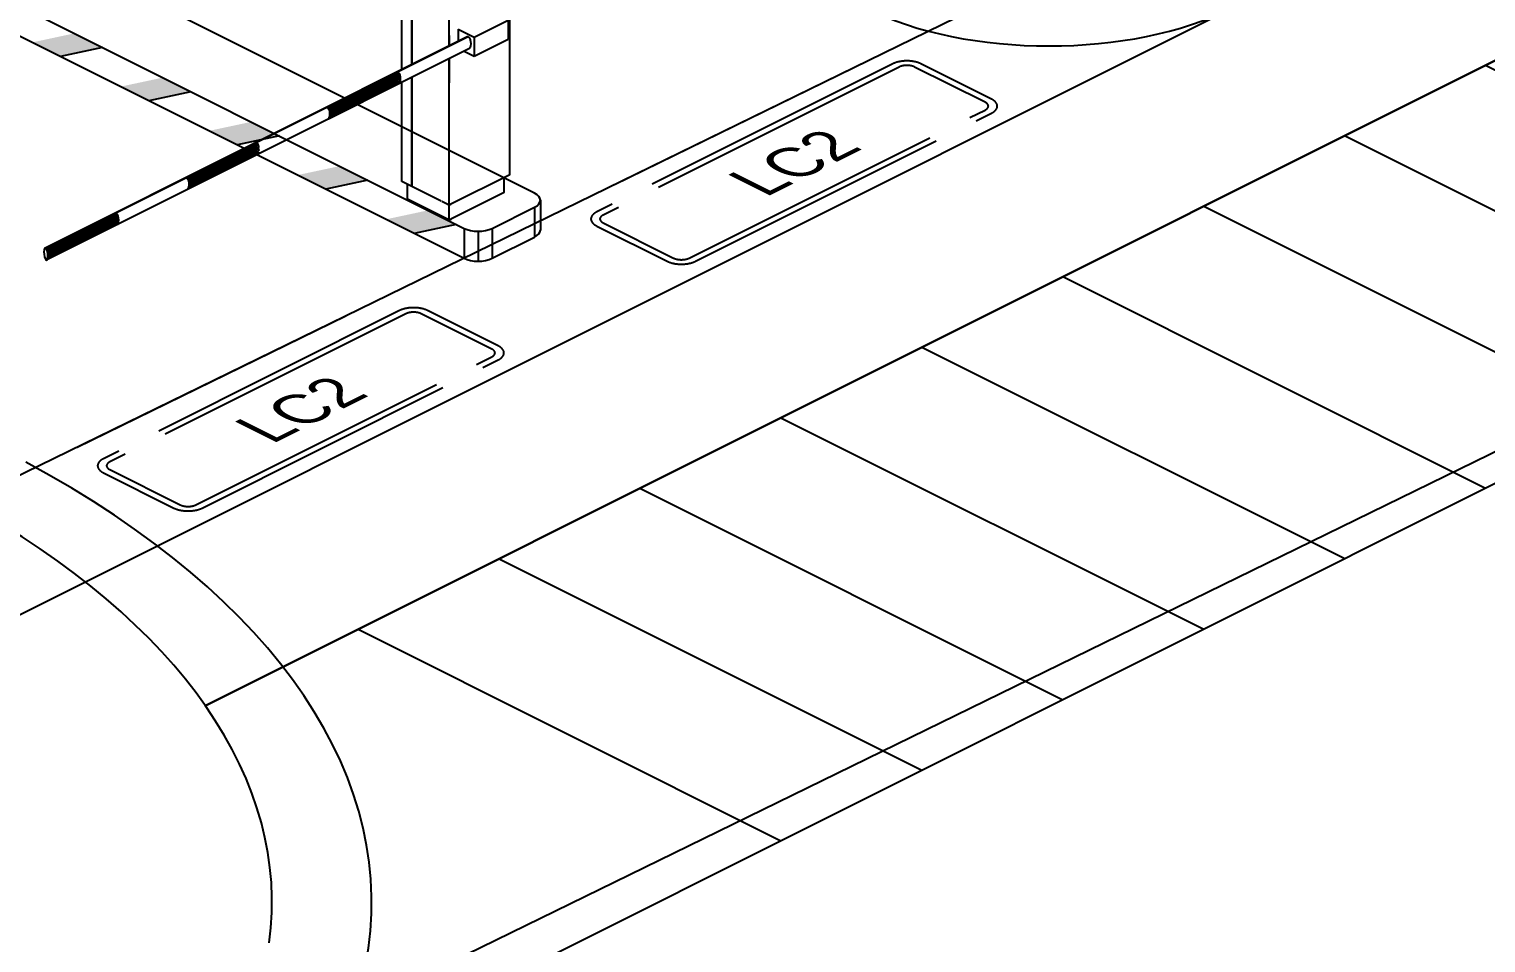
# Model space of a CAD drawing. Header units: millimetres. Extents: x 29838256 to 30236675, y -914750 to -833241.
# Drawn here: x 29962135 to 29969445, y -862561 to -857979 of the extents above; entities that cross this region are included whole.
import ezdxf
from ezdxf.enums import TextEntityAlignment as Align

# ---------------------------------------------------------------- set-up
doc = ezdxf.new("R2010")
doc.units = ezdxf.units.MM
doc.header["$LTSCALE"] = 600
doc.header["$MEASUREMENT"] = 0
for name, pattern in [('CENTER2', [1.125, 0.75, -0.125, 0.125, -0.125]), ('HIDDEN', [2, 1, -1]), ('HIDDEN2', [4.7625, 3.175, -1.5875])]:
    doc.linetypes.add(name, pattern=pattern)
for name, color, linetype in [('e-plan', 9, 'CONTINUOUS'), ('Parking-E', 7, 'CONTINUOUS'), ('Parking-S', 3, 'CONTINUOUS')]:
    doc.layers.add(name, color=color, linetype=linetype)
doc.styles.add('돋움', font='Dotum.TTF')

msp = doc.modelspace()

# ---------------------------------------------------------------- hatches: boundary and pattern name
at = {"layer": 'Parking-E', "ltscale": 2}
for points in [[(29962361.9, -858000.3), (29962151.5, -858045.2), (29962292.9, -858115.9), (29962503.4, -858071.1)], [(29962805.6, -858222.2), (29962595.2, -858267), (29962736.7, -858337.7), (29962947.1, -858292.9)], [(29963249.3, -858444), (29963038.9, -858488.9), (29963180.4, -858559.6), (29963390.8, -858514.8)], [(29963693, -858665.9), (29963482.6, -858710.7), (29963624.1, -858781.4), (29963834.5, -858736.6)], [(29964136.7, -858887.8), (29963926.3, -858932.6), (29964067.8, -859003.3), (29964278.2, -858958.5)]]:
    msp.add_hatch(color=3, dxfattribs=at).paths.add_polyline_path(points)
h = msp.add_hatch(dxfattribs=at)
h.set_pattern_fill('ANSI31', color=1, scale=30.004988, style=0)
h.set_pattern_definition([(135, (40299584.9863, -374753.9716), (2.6520913389, 2.6520913389), [])])
edge = h.paths.add_edge_path()
edge.add_ellipse((29963985.3, -858225.1), major_axis=(-0.7, 30.7), ratio=0.39657, start_angle=204.15545, end_angle=360, ccw=False)
edge.add_line((29963990.9, -858252.9), (29963637.3, -858429.8))
edge.add_ellipse((29963631.7, -858401.9), major_axis=(-0.7, 30.7), ratio=0.39657, start_angle=204.15545, end_angle=360)
edge.add_line((29963631, -858371.2), (29963984.6, -858194.4))
h = msp.add_hatch(dxfattribs=at)
h.set_pattern_fill('ANSI31', color=1, scale=30.004988, style=0)
h.set_pattern_definition([(135, (40298877.762, -375107.584), (2.6520913389, 2.6520913389), [])])
edge = h.paths.add_edge_path()
edge.add_ellipse((29963278.1, -858578.7), major_axis=(-0.7, 30.7), ratio=0.39657, start_angle=204.15545, end_angle=360, ccw=False)
edge.add_line((29963283.7, -858606.6), (29962930.1, -858783.4))
edge.add_ellipse((29962924.5, -858755.5), major_axis=(-0.7, 30.7), ratio=0.39657, start_angle=204.15545, end_angle=360)
edge.add_line((29962923.8, -858724.8), (29963277.4, -858548))
h = msp.add_hatch(dxfattribs=at)
h.set_pattern_fill('ANSI31', color=1, scale=30.004988, style=0)
h.set_pattern_definition([(135, (40298170.5376, -375461.196), (2.6520913389, 2.6520913389), [])])
edge = h.paths.add_edge_path()
edge.add_ellipse((29962570.9, -858932.3), major_axis=(-0.7, 30.7), ratio=0.39657, start_angle=204.15545, end_angle=360, ccw=False)
edge.add_line((29962576.5, -858960.2), (29962222.8, -859137))
edge.add_ellipse((29962217.2, -859109.1), major_axis=(-0.7, 30.7), ratio=0.39657, start_angle=204.15545, end_angle=360)
edge.add_line((29962216.6, -859078.5), (29962570.2, -858901.6))

# ---------------------------------------------------------------- linework, layer by layer
at = {"layer": 'e-plan', "linetype": 'HIDDEN', "ltscale": 2.5, "extrusion": (0, -0.866025, 0.5)}
for p, q in [((29979851.8, -851538.3, 12901), (29966420, -858101, 1534.2)), ((29979851.8, -851538.3, 12901), (29966420, -858101, 1534.2)), ((29966420, -858101, 1534.2), (29951323.3, -865477.1, -11241.6)), ((29966420, -858101, 1534.2), (29951323.3, -865477.1, -11241.6))]:
    msp.add_line(p, q, dxfattribs=at)
at = {"layer": 'e-plan', "extrusion": (0, -0.866025, 0.5)}
for p, q in [((29951323.3, -866297.1, -12662), (29979851.8, -852032.8, 12044.4)), ((29951323.3, -868973.1, -17296.9), (29979851.8, -855034.3, 6845.7))]:
    msp.add_line(p, q, dxfattribs=at)
at = {"layer": 'e-plan', "color": 9, "ltscale": 0.5, "extrusion": (0, -0.866025, 0.5)}
for p, q in [((29961807.8, -860350.9, -2362.8), (29973277.4, -854750.1, 7337.9)), ((29963019.3, -861371.8, -4131.2), (29975142.8, -855308.6, 6370.7))]:
    msp.add_line(p, q, dxfattribs=at)
at = {"layer": 'e-plan', "color": 9, "extrusion": (0, -0.866025, 0.5)}
for p, q in [((29979409.4, -855296.7, 6391.3), (29962956.2, -863525.3, -7861.1)), ((29975142.8, -855308.6, 6370.7), (29963015.8, -861373.6, -4134.2)), ((29969442.9, -858159.2, 1433.2), (29971564.9, -859219.9, -404)), ((29968735.8, -858512.9, 820.7), (29970857.7, -859573.6, -1016.5)), ((29968028.7, -858866.5, 208.1), (29970150.6, -859927.2, -1629.1)), ((29967321.5, -859220.2, -404.4), (29969443.5, -860280.9, -2241.6)), ((29967321.5, -859220.2, -404.4), (29969443.5, -860280.9, -2241.6)), ((29966614.4, -859573.8, -1017), (29968736.3, -860634.5, -2854.2)), ((29965907.3, -859927.5, -1629.5), (29968029.2, -860988.2, -3466.7)), ((29965907.3, -859927.5, -1629.5), (29968029.2, -860988.2, -3466.7)), ((29965200.1, -860281.2, -2242.1), (29967322.1, -861341.9, -4079.3)), ((29964493, -860634.8, -2854.6), (29966614.9, -861695.5, -4691.8)), ((29964493, -860634.8, -2854.6), (29966614.9, -861695.5, -4691.8)), ((29963785.8, -860988.5, -3467.2), (29965907.8, -862049.2, -5304.4))]:
    msp.add_line(p, q, dxfattribs=at)
at = {"layer": 'e-plan', "extrusion": (0, -0.866025, 0.5)}
for centre, radius, start, end in [((29967252.5, -426346.2, 743904.3), 1300.2, 225, 45), ((29957369.3, -436236.1, 743904.3), 6484.8, 354.39942, 42.90495)]:
    msp.add_arc(centre, radius, start, end, dxfattribs=at)
at = {"layer": 'e-plan', "color": 9, "linetype": 'HIDDEN2', "ltscale": 15, "extrusion": (0, -0.866025, 0.5)}
msp.add_arc((29955689.7, -432416.8, 743904.3), 15631.4, 317.18661, 7.62768, dxfattribs=at)
at = {"layer": 'e-plan', "color": 9, "ltscale": 0.5, "extrusion": (0, -0.866025, 0.5)}
msp.add_arc((29957369.3, -436236.1, 743904.3), 5984.7, 356.10778, 42.128, dxfattribs=at)
at = {"layer": 'Parking-E', "extrusion": (0, -0.866025, 0.5)}
for p, q in [((29964671.1, -858801.3, 61.2), (29961488.6, -857210.1, 2817.4)), ((29961135, -857386.9, 2511.1), (29964317.5, -858978.1, -245)), ((29961135, -857536.9, 2511.1), (29964317.5, -859128.1, -245)), ((29964458.9, -858978.1, -245), (29964671.1, -858872, -61.2)), ((29964458.9, -859128.1, -245), (29964671.1, -859022.1, -61.2))]:
    msp.add_line(p, q, dxfattribs=at)
at = {"layer": 'Parking-E', "color": 3}
for p, q in [((29964546.8, -858709.6, 50.1), (29964546.8, -857644.4, 50.1)), ((29964005.7, -858181.9, -8.1), (29964005.7, -857678, -8.1)), ((29964055.4, -858157, -52.7), (29964055.4, -857702.8, -52.7)), ((29964057.3, -858156.1, -52.7), (29964057.3, -857703.7, -52.7)), ((29964242.7, -858063.4, -213.3), (29964242.7, -857794.5, -213.3)), ((29964539.3, -857934.4, -175.1), (29964539.3, -858029.4, -175.1)), ((29964242.7, -858010, -213.3), (29964242.7, -858063.4, -213.3)), ((29964287.6, -857978.9, -252.2), (29964287.6, -858040.9, -252.2)), ((29964368.9, -858019.6, -322.7), (29964368.9, -858114.6, -322.7)), ((29964242.7, -858934.2, -213.3), (29964242.7, -858127.4, -213.3)), ((29964242.7, -858127.4, -213.3), (29964242.7, -858247.7, -213.3)), ((29964055.4, -858768, -52.7), (29964055.4, -858221.1, -52.7)), ((29964057.3, -858768.9, -52.7), (29964057.3, -858220.1, -52.7)), ((29964005.7, -858743.1, -8.1), (29964005.7, -858245.9, -8.1)), ((29964518.5, -858798.7, 25.6), (29964518.5, -858723.7, 25.6)), ((29964034, -858832.3, -32.6), (29964034, -858757.3, -32.6))]:
    msp.add_line(p, q, dxfattribs=at)
at = {"layer": 'Parking-E', "color": 3, "extrusion": (-8.32667e-17, -0.866025, 0.5)}
for p, q in [((29964368.9, -858019.6, -322.7), (29964539.3, -857934.4, -175.1)), ((29964287.6, -857978.9, -252.2), (29964368.9, -858019.6, -322.7)), ((29964318.6, -858089.4, -279.1), (29964368.9, -858114.6, -322.7)), ((29964368.9, -858114.6, -322.7), (29964539.3, -858029.4, -175.1))]:
    msp.add_line(p, q, dxfattribs=at)
at = {"layer": 'Parking-E', "color": 3, "extrusion": (0, -0.866025, 0.5)}
for p, q in [((29964338.2, -858017.6, -349.3), (29962211.8, -859080.8, -2190.8)), ((29964333, -858018.2, -353.8), (29962213.1, -859078.2, -2189.7)), ((29964344.5, -858076.5, -343.8), (29962221.5, -859138, -2182.4)), ((29964546.8, -858709.6, 50.1), (29964248.7, -858858.6, -208.1)), ((29964518.5, -858798.7, 25.6), (29964250.9, -858932.5, -206.2))]:
    msp.add_line(p, q, dxfattribs=at)
at = {"layer": 'Parking-E', "color": 3, "ltscale": 2}
for p, q in [((29962503.4, -858071.1, 1326.1), (29962292.9, -858115.9, 1508.3)), ((29962947.1, -858292.9, 941.8), (29962736.7, -858337.7, 1124)), ((29963390.8, -858514.8, 557.6), (29963180.4, -858559.6, 739.8)), ((29963834.5, -858736.6, 173.3), (29963624.1, -858781.4, 355.5)), ((29964278.2, -858958.5, -211), (29964067.8, -859003.3, -28.7))]:
    msp.add_line(p, q, dxfattribs=at)
at = {"layer": 'Parking-E', "color": 1, "ltscale": 2}
for p, q in [((29963984.6, -858194.4, -655.5), (29963631, -858371.2, -961.8)), ((29963990.9, -858252.9, -655.5), (29963637.3, -858429.8, -961.8))]:
    msp.add_line(p, q, dxfattribs=at)
at = {"layer": 'Parking-E', "color": 3, "extrusion": (-5.55112e-17, -0.866025, 0.5)}
for p, q in [((29964203.3, -858841.9, -179.2), (29964005.7, -858743.1, -8.1)), ((29964234.5, -858932.6, -206.3), (29964034, -858832.3, -32.6)), ((29964236.1, -858858.3, -207.6), (29964205.3, -858842.9, -180.9))]:
    msp.add_line(p, q, dxfattribs=at)
at = {"layer": 'Parking-E'}
for p, q in [((29964671.1, -858872, -61.2), (29964671.1, -859022.1, -61.2)), ((29964700.4, -858836.7), (29964700.4, -858986.7)), ((29964317.5, -858978.1, -245), (29964317.5, -859128.1, -245)), ((29964388.2, -858992.8, -270.4), (29964388.2, -859142.8, -270.4)), ((29964458.9, -858978.1, -245), (29964458.9, -859128.1, -245))]:
    msp.add_line(p, q, dxfattribs=at)
at = {"layer": 'Parking-E', "color": 3}
for centre, radius, start, end in [((29964336.6, -858026.7, -349.3), 9.25, 80.13963, 112.89382), ((29964242.7, -858842.9, -205.5), 16.8, 240.1527, 302.39164), ((29964242.7, -858913, -204.1), 21.1, 239.42535, 300.3112)]:
    msp.add_arc(centre, radius, start, end, dxfattribs=at)
at = {"layer": 'Parking-E', "extrusion": (0, -0.866025, 0.5)}
for centre, start, end in [((29964600.4, -429418.3, 743774.4), 315, 45), ((29964388.2, -429630.5, 743774.4), 225, 315), ((29964600.4, -429493.4, 743904.3), 315, 0), ((29964388.2, -429705.5, 743904.3), 225, 315)]:
    msp.add_arc(centre, 100, start, end, dxfattribs=at)
at = {"layer": 'Parking-E', "color": 3, "extrusion": (0, 0, -1)}
for centre in [(29964338.9, -858048.3, -349.3), (29962924.5, -858755.5, -1574.2), (29962570.9, -858932.3, -1880.5), (29962217.2, -859109.1, -2186.7)]:
    msp.add_ellipse(centre, major_axis=(-0.7, 30.7), ratio=0.39657, start_param=0, end_param=2.720001, dxfattribs=at)
at = {"layer": 'Parking-E', "color": 1, "ltscale": 2, "extrusion": (0, 0, -1)}
for centre in [(29963985.3, -858225.1, -655.5), (29963630.5, -858401.8, -961.8)]:
    msp.add_ellipse(centre, major_axis=(-0.7, 30.7), ratio=0.39657, start_param=0, end_param=2.720001, dxfattribs=at)
at = {"layer": 'Parking-E', "color": 3, "extrusion": (0, 0, -1)}
msp.add_ellipse((29962219.7, -859107, -2186.7), major_axis=(-3.4, 31.2), ratio=0.306815, dxfattribs=at)
at = {"layer": 'Parking-S', "color": 0, "linetype": 'CENTER2', "ltscale": 3, "extrusion": (0, -0.866025, 0.5), "elevation": 743904.3}
for points in [[(29966963.9, -428179.3), (29966610.3, -427825.7, 0.414214), (29966468.8, -427825.7), (29964983.7, -429310.9, 0.414214), (29964983.7, -429452.3), (29965337.3, -429805.9, 0.414214), (29965478.7, -429805.9), (29966963.9, -428320.8, 0.414214)], [(29966932.1, -428211.1), (29966578.5, -427857.5, 0.414214), (29966500.7, -427857.5), (29965015.5, -429342.7, 0.414214), (29965015.5, -429420.5), (29965369.1, -429774.1, 0.414214), (29965446.9, -429774.1), (29966932.1, -428288.9, 0.414214)], [(29964488.6, -430654.6), (29964135, -430301, 0.414214), (29963993.6, -430301), (29962508.4, -431786.2, 0.414214), (29962508.4, -431927.6), (29962862, -432281.2, 0.414214), (29963003.5, -432281.2), (29964488.6, -430796.1, 0.414214)], [(29964456.8, -430686.4), (29964103.2, -430332.8, 0.414214), (29964025.4, -430332.8), (29962540.2, -431818, 0.414214), (29962540.2, -431895.8), (29962893.8, -432249.4, 0.414214), (29962971.6, -432249.4), (29964456.8, -430764.2, 0.414214)]]:
    msp.add_lwpolyline(points, format="xyb", close=True, dxfattribs=at)

# ---------------------------------------------------------------- texts
at = {"layer": 'Parking-S', "color": 7, "extrusion": (0, -0.866025, 0.5), "style": '돋움'}
for p in [(29965973.8, -428815.8, 743904.3), (29963498.5, -431291.1, 743904.3)]:
    msp.add_text('LC2', height=292.77, rotation=45, dxfattribs=at).set_placement(p, align=Align.MIDDLE)

doc.saveas('drawing.dxf')
